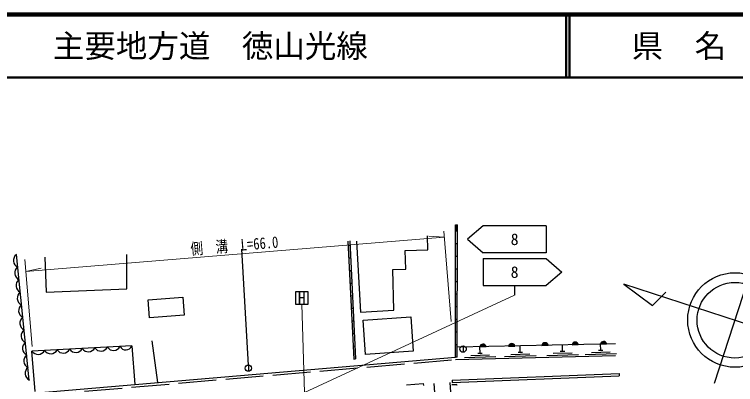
# Model space of a CAD drawing. Units: millimetres at full size, sheet at 1:1000; details may follow other scales. Extents: x 40000 to 680000, y 20000 to 380000.
# Drawn here: x 210126 to 324622, y 321284 to 380000 of the extents above; entities that cross this region are included whole.
import ezdxf
from ezdxf.enums import TextEntityAlignment as Align

# ---------------------------------------------------------------- set-up
doc = ezdxf.new("R2010")
doc.units = ezdxf.units.MM
doc.header["$LTSCALE"] = 1000
doc.linetypes.add('DASHED', pattern=[7.5, 6, -1.5])
for name, color, linetype, lineweight in [('M-BGD', 7, 'Continuous', 25), ('M-BMK-SRVR', 3, 'Continuous', 25), ('M-STR-HTXT', 7, 'Continuous', 13), ('M-STR-STRC', 7, 'Continuous', 25), ('M-TTL', 2, 'Continuous', 140), ('M-TTL-LINE', 7, 'Continuous', 50)]:
    doc.layers.add(name, color=color, linetype=linetype, lineweight=lineweight)
doc.layers.add('M-TTL-TXT', color=7, linetype='Continuous')
doc.styles.add('ＭＳ ゴシック', font='')
doc.styles.get('ＭＳ ゴシック').set_extended_font_data('MS Gothic')

msp = doc.modelspace()

# ---------------------------------------------------------------- hatches: boundary and pattern name
at = {"layer": 'M-BGD'}
for points in [[(280454, 346607), (280154, 346607), (280153, 345654), (280453, 345654)], [(280450, 343654), (280150, 343654), (280148, 341654), (280448, 341654)], [(263390, 343329), (263090, 343314), (263191, 341316), (263491, 341331)], [(263591, 339334), (263292, 339319), (263392, 337321), (263692, 337336)], [(280445, 339654), (280145, 339654), (280143, 337654), (280443, 337654)], [(280441, 335654), (280141, 335654), (280138, 333654), (280438, 333654)], [(263792, 335339), (263493, 335324), (263593, 333326), (263893, 333342)], [(263994, 331344), (263694, 331329), (263795, 329332), (264094, 329347)], [(280436, 331654), (280136, 331654), (280134, 329654), (280434, 329654)], [(280431, 327654), (280131, 327654), (280129, 325654), (280429, 325654)], [(284020, 327278, -0.82183), (285010, 327300)], [(288589, 327379, -0.82183), (289579, 327401)], [(293872, 327496, -0.82183), (294863, 327518)], [(298652, 327602, -0.82183), (299642, 327624)], [(303160, 327702, -0.82183), (304150, 327724)], [(264195, 327349), (263895, 327334), (263996, 325337), (264296, 325352)]]:
    msp.add_hatch(color=256, dxfattribs=at).paths.add_polyline_path(points)

# ---------------------------------------------------------------- linework, layer by layer
for p, q in [((280129, 325654), (280154, 346607)), ((280154, 346607), (280454, 346607)), ((280429, 325654), (280454, 346607)), ((280153, 345654), (280453, 345654)), ((263053, 344057), (263996, 325337)), ((263352, 344072), (264296, 325352)), ((280150, 343654), (280450, 343654)), ((247268, 324384), (246247, 342778)), ((263390, 343329), (263090, 343314)), ((212493, 322005), (210434, 341898)), ((263491, 341331), (263191, 341316)), ((280148, 341654), (280448, 341654)), ((263591, 339334), (263292, 339319)), ((280145, 339654), (280445, 339654)), ((263692, 337336), (263392, 337321)), ((280143, 337654), (280443, 337654)), ((280141, 335654), (280441, 335654)), ((263792, 335339), (263493, 335324)), ((263893, 333342), (263593, 333326)), ((280138, 333654), (280438, 333654)), ((263994, 331344), (263694, 331329)), ((280136, 331654), (280436, 331654)), ((264094, 329347), (263795, 329332)), ((280134, 329654), (280434, 329654)), ((231943, 328240), (232825, 321613)), ((280131, 327654), (280431, 327654)), ((305545, 327755), (280431, 327198)), ((293872, 327496), (294863, 327518)), ((297147, 326581), (297125, 327568)), ((298652, 327602), (299642, 327624)), ((303160, 327702), (304150, 327724)), ((303218, 326732), (303197, 327703)), ((228782, 327413), (212907, 326584)), ((213429, 320191), (212907, 326584)), ((228782, 327413), (229217, 321291)), ((264195, 327349), (263895, 327334)), ((281361, 327410), (281361, 326410)), ((284020, 327278), (285010, 327300)), ((284059, 326253), (284033, 327278)), ((288589, 327379), (289579, 327401)), ((290086, 326404), (290786, 326422)), ((290436, 326413), (290414, 327420)), ((295655, 326243), (298654, 326318)), ((296797, 326572), (297496, 326589)), ((301726, 326395), (304725, 326470)), ((302868, 326724), (303568, 326741)), ((213754, 319983), (280129, 325654)), ((263996, 325337), (264296, 325352)), ((280429, 325654), (280129, 325654)), ((280163, 325256), (305556, 325891)), ((281574, 325591), (286573, 325716)), ((282567, 325916), (285566, 325991)), ((283709, 326245), (284409, 326262)), ((287952, 325751), (292951, 325876)), ((288944, 326076), (291943, 326150)), ((294662, 325918), (299661, 326043)), ((300734, 326070), (305732, 326195)), ((247268, 324384), (247268, 323384)), ((279602, 321979), (306144, 323023)), ((306144, 323023), (306158, 322673)), ((279602, 321979), (279616, 321629)), ((279616, 321629), (306158, 322673)), ((272356, 321259), (275030, 321465)), ((275030, 321465), (275057, 321116))]:
    msp.add_line(p, q, dxfattribs=at)
at = {"layer": 'M-BGD', "linetype": 'DASHED'}
msp.add_line((213774, 319583), (280163, 325256), dxfattribs=at)
at = {"layer": 'M-BGD'}
for points in [[(264424, 344048), (265073, 332767), (270388, 333072), (270206, 339537), (272250, 339594), (272153, 342530), (275778, 342651), (275704, 344864)], [(214947, 341470), (215159, 335956), (227996, 336451), (227996, 341929)]]:
    msp.add_lwpolyline(points, dxfattribs=at)
for points in [[(231348, 334750), (236858, 335145), (237063, 332290), (231552, 331895)], [(265498, 331504), (273050, 332016), (273419, 326560), (265868, 326049)]]:
    msp.add_lwpolyline(points, close=True, dxfattribs=at)
for centre in [(281361, 326910), (247268, 323884)]:
    msp.add_circle(centre, 500, dxfattribs=at)
for centre, radius, start, end in [((211123, 340964), 1160, 126.39407, 245.42369), ((211329, 338975), 1160, 126.39407, 245.42369), ((211535, 336985), 1160, 126.39407, 245.42369), ((211741, 334996), 1160, 126.39407, 245.42369), ((211946, 333007), 1160, 126.39407, 245.42369), ((212152, 331017), 1160, 126.39407, 245.42369), ((212358, 329028), 1160, 126.39407, 245.42369), ((212564, 327039), 1160, 126.39407, 245.42369), ((284517, 327191), 505, 12.44119, 170.09938), ((289086, 327292), 505, 12.44119, 170.09938), ((294370, 327409), 505, 12.44119, 170.09938), ((299149, 327515), 505, 12.44119, 170.09938), ((303657, 327615), 505, 12.44119, 170.09938), ((213875, 327224), 1160, 213.47404, 332.50366), ((215873, 327328), 1160, 213.47404, 332.50366), ((217870, 327432), 1160, 213.47404, 332.50366), ((219867, 327537), 1160, 213.47404, 332.50366), ((221865, 327641), 1160, 213.47404, 332.50366), ((223862, 327745), 1160, 213.47404, 332.50366), ((225859, 327849), 1160, 213.47404, 332.50366), ((227809, 327863), 1072, 210.81876, 335.15894), ((212770, 325049), 1160, 126.39407, 245.42369), ((212976, 323060), 1160, 126.39407, 245.42369)]:
    msp.add_arc(centre, radius, start, end, dxfattribs=at)
at = {"layer": 'M-BMK-SRVR'}
for p, q in [((321269, 321497), (327753, 341471)), ((338303, 327007), (306887, 337206)), ((306887, 337206), (311439, 333829)), ((311439, 333829), (313547, 335964))]:
    msp.add_line(p, q, dxfattribs=at)
for centre, radius in [((324524, 331525), 7500), ((324511, 331484), 6000)]:
    msp.add_circle(centre, radius, dxfattribs=at)
at = {"layer": 'M-STR-HTXT'}
for p, q in [((211956, 339233), (278365, 344656)), ((278365, 344656), (275914, 344799)), ((279458, 331266), (278286, 345624)), ((212927, 327337), (211800, 341144)), ((211956, 339233), (214351, 339771)), ((256185, 320033), (289537, 335481)), ((256185, 320033), (255756, 334012))]:
    msp.add_line(p, q, dxfattribs=at)
at = {"layer": 'M-STR-STRC'}
for p, q in [((294537, 346481), (284537, 346481)), ((294537, 346481), (294537, 342181)), ((294537, 342181), (284537, 342181)), ((284537, 341281), (294537, 341281)), ((284537, 341281), (284537, 336981)), ((284537, 336981), (294537, 336981)), ((289537, 336981), (289537, 335481)), ((276707, 321432), (277482, 310660)), ((279250, 321616), (280026, 310843)), ((279552, 321284), (280251, 321301))]:
    msp.add_line(p, q, dxfattribs=at)
for points in [[(284537, 346481), (282037, 344331), (284537, 342181)], [(294537, 341281), (297037, 339131), (294537, 336981)]]:
    msp.add_lwpolyline(points, dxfattribs=at)
msp.add_lwpolyline([(254756, 334012), (256756, 334012), (256756, 336012), (254756, 336012)], close=True, dxfattribs=at)
msp.add_arc((280255, 321151), 150, 1.3979, 91.3979, dxfattribs=at)
at = {"layer": 'M-TTL'}
msp.add_line((680000, 380000), (40000, 380000), dxfattribs=at)
at = {"layer": 'M-TTL-LINE'}
for p, q in [((297750, 380000), (297750, 370000)), ((298250, 380000), (298250, 370000)), ((40000, 370000), (680000, 370000))]:
    msp.add_line(p, q, dxfattribs=at)

# ---------------------------------------------------------------- texts
at = {"layer": 'M-STR-HTXT', "style": 'ＭＳ ゴシック', "width": 0.8}
msp.add_text('側\u3000溝\u3000L=66.0', height=1833, rotation=4.669, dxfattribs=at).set_placement((245165, 341893), align=Align.BOTTOM_CENTER)
at = {"layer": 'M-STR-STRC', "style": 'ＭＳ ゴシック'}
for s, p in [('8', (289537, 344331)), ('8', (289537, 339131)), ('H', (255756, 335012))]:
    msp.add_text(s, height=1833, dxfattribs=at).set_placement(p, align=Align.MIDDLE_CENTER)
at = {"layer": 'M-TTL-TXT', "style": 'ＭＳ ゴシック'}
msp.add_text('主要地方道\u3000徳山光線', height=3666, dxfattribs=at).set_placement((216234, 375000), align=Align.MIDDLE_LEFT)
msp.add_text('県\u3000名', height=3666, dxfattribs=at).set_placement((315625, 375000), align=Align.MIDDLE_CENTER)

doc.saveas('drawing.dxf')
